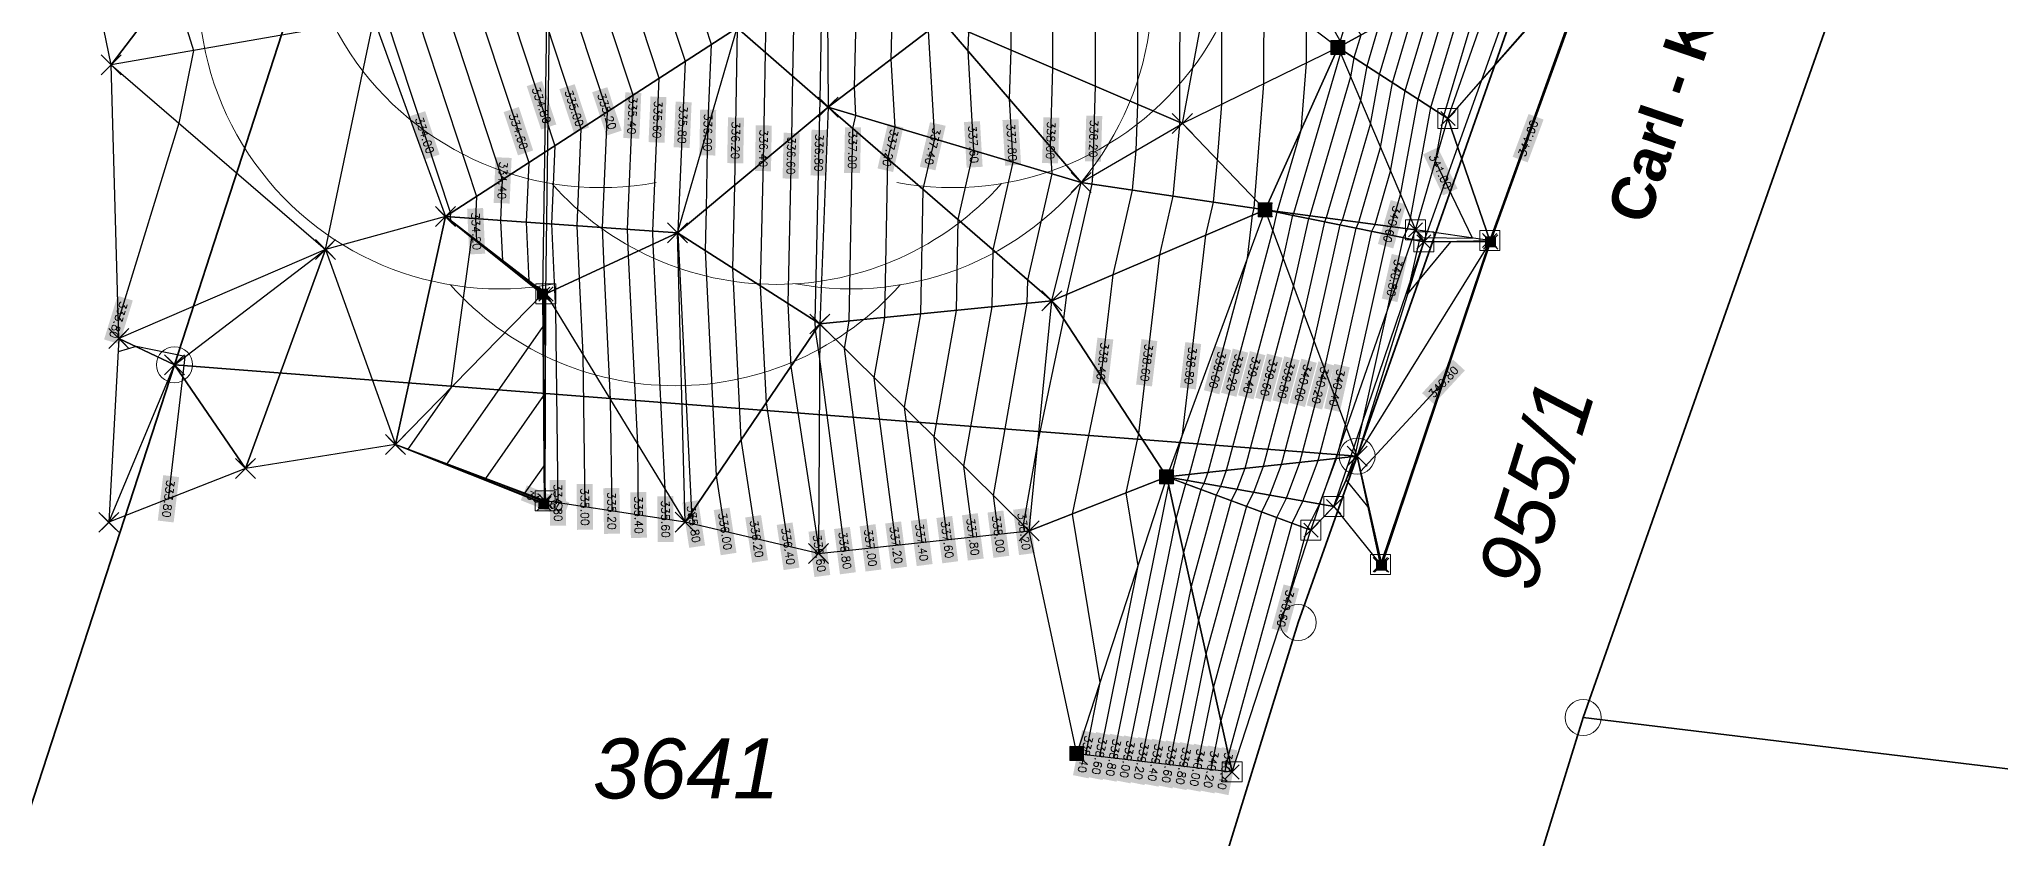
# Model space of a CAD drawing. Header units: metres. Extents: x -3399952 to 118, y -5275341 to 159.
# Drawn here: x -1.49 to 47.53, y -7.66 to 12.33 of the extents above; entities that cross this region are included whole.
import ezdxf
from ezdxf.enums import TextEntityAlignment as Align

# ---------------------------------------------------------------- set-up
doc = ezdxf.new("R2010")
doc.units = ezdxf.units.M
doc.linetypes.add('1600.2028', pattern=[0])
doc.linetypes.add('AUSGEZOGEN', pattern=[0])
doc.layers.get('0').update_dxf_attribs({"color": 1, "linetype": 'CONTINUOUS'})
for name, color, linetype in [('$BRUCH', 7, 'CONTINUOUS'), ('$P_INF_FL', 7, 'AUSGEZOGEN'), ('$P_INF_H', 7, 'AUSGEZOGEN'), ('$P_INF_NR', 7, 'AUSGEZOGEN'), ('$P_INF_X', 7, 'AUSGEZOGEN'), ('$PKT_0', 7, 'CONTINUOUS'), ('DGM', 7, 'CONTINUOUS'), ('DGM_HOEHEN', 34, 'CONTINUOUS'), ('DGM_HOEHEN_Haupt', 24, 'CONTINUOUS'), ('DGM_HOEHEN_TEXT', 7, 'CONTINUOUS')]:
    doc.layers.add(name, color=color, linetype=linetype)
for name, color, linetype, lineweight in [('aussparen', 1, 'CONTINUOUS', 18), ('Böschung OK', 7, 'CONTINUOUS', 18), ('Böschung UK', 7, 'CONTINUOUS', 18), ('Flurstücke_Grenzpunkte', 255, 'CONTINUOUS', 0), ('Geländepunkt', 7, 'CONTINUOUS', 18), ('Lagebezeichnungen', 255, 'CONTINUOUS', 0), ('Laubbaum 25m', 7, 'CONTINUOUS', 18), ('Mauer OK', 7, 'CONTINUOUS', 18), ('Mauer UK', 7, 'CONTINUOUS', 18), ('Stellkante OK', 7, 'CONTINUOUS', 18), ('Stellkante UK', 7, 'CONTINUOUS', 18)]:
    doc.layers.add(name, color=color, linetype=linetype, lineweight=lineweight)
doc.styles.add('Flurstücksnummer - K 10 700', font='Arial Italic.ttf')
doc.styles.add('Flurstücksnummer_ Schrägstrich - K 10 700', font='Arial Italic.ttf')
doc.styles.add('Name - Bauwerken u. Einrichtungen - F 10', font='Arial Bold.ttf')
doc.styles.add('SIMPLEX', font='SIMPLEX')

# ---------------------------------------------------------------- blocks, each defined once
blk = doc.blocks.new('Grenzpunkt mit Abmarkung (Marke)')
at = {"color": 0, "lineweight": -2}
blk.add_circle((0, 0), 0.5, dxfattribs=at)
blk = doc.blocks.new('34')
at = {"color": 0, "lineweight": -2}
for p, q in [((-0.5, 0.5), (0.5, -0.5)), ((-0.5, -0.5), (0.5, 0.5))]:
    blk.add_line(p, q, dxfattribs=at)
blk = doc.blocks.new('71', base_point=(0.019231, 0))
at = {"color": 0, "lineweight": -2}
for p, q in [((-0.497863, 0.5), (-0.497863, -0.5)), ((-0.497863, 0.5), (0.497863, 0.5)), ((-0.480769, -0.5), (-0.480769, 0.5)), ((-0.459402, -0.5), (-0.459402, 0.5)), ((-0.438034, -0.5), (-0.438034, 0.5)), ((-0.42094, -0.5), (-0.42094, 0.5)), ((-0.399573, -0.5), (-0.399573, 0.5)), ((-0.378205, -0.5), (-0.378205, 0.5)), ((-0.361111, -0.5), (-0.361111, 0.5)), ((-0.339744, -0.5), (-0.339744, 0.5)), ((-0.318376, -0.5), (-0.318376, 0.5)), ((-0.301282, -0.5), (-0.301282, 0.5)), ((-0.279915, -0.5), (-0.279915, 0.5)), ((-0.258547, -0.5), (-0.258547, 0.5)), ((-0.241453, -0.5), (-0.241453, 0.5)), ((-0.220085, -0.5), (-0.220085, 0.5)), ((-0.198718, -0.5), (-0.198718, 0.5)), ((-0.181624, -0.5), (-0.181624, 0.5)), ((-0.160256, -0.5), (-0.160256, 0.5)), ((-0.138889, -0.5), (-0.138889, 0.5)), ((-0.121795, -0.5), (-0.121795, 0.5)), ((-0.100428, -0.5), (-0.100428, 0.5)), ((-0.07906, -0.5), (-0.07906, 0.5)), ((-0.061966, -0.5), (-0.061966, 0.5)), ((-0.040599, -0.5), (-0.040599, 0.5)), ((-0.019231, -0.5), (-0.019231, 0.5)), ((-0.002137, -0.5), (-0.002137, 0.5)), ((0.019231, -0.5), (0.019231, 0.5)), ((0.040599, -0.5), (0.040599, 0.5)), ((0.057693, -0.5), (0.057693, 0.5)), ((0.07906, -0.5), (0.07906, 0.5)), ((0.100428, -0.5), (0.100428, 0.5)), ((0.117522, -0.5), (0.117522, 0.5)), ((0.138889, -0.5), (0.138889, 0.5)), ((0.160256, -0.5), (0.160256, 0.5)), ((0.177351, -0.5), (0.177351, 0.5)), ((0.198718, -0.5), (0.198718, 0.5)), ((0.220085, -0.5), (0.220085, 0.5)), ((0.237179, -0.5), (0.237179, 0.5)), ((0.258547, -0.5), (0.258547, 0.5)), ((0.279915, -0.5), (0.279915, 0.5)), ((0.297009, -0.5), (0.297009, 0.5)), ((0.318376, -0.5), (0.318376, 0.5)), ((0.339744, -0.5), (0.339744, 0.5)), ((0.356838, -0.5), (0.356838, 0.5)), ((0.378205, -0.5), (0.378205, 0.5)), ((0.399573, -0.5), (0.399573, 0.5)), ((0.416666, -0.5), (0.416666, 0.5)), ((0.438034, -0.5), (0.438034, 0.5)), ((0.459402, -0.5), (0.459402, 0.5)), ((0.476495, -0.5), (0.476495, 0.5)), ((0.497863, 0.5), (0.497863, -0.5)), ((0.497863, -0.5), (-0.497863, -0.5))]:
    blk.add_line(p, q, dxfattribs=at)
blk = doc.blocks.new('139', base_point=(0, -0.001756))
at = {"color": 0, "lineweight": -2}
for centre, radius, start, end in [((0, 0.198947), 0.301054, 23.556964, 156.444075), ((-0.175614, 0.098595), 0.301054, 99.378072, 213.597998), ((0.175614, 0.098595), 0.301054, 340.504019, 100.603046), ((-0.175615, -0.102107), 0.301054, 146.376033, 280.600999), ((0.175615, -0.102107), 0.301054, 259.398891, 33.623991), ((0, -0.001756), 0.025088, 90.001142, 179.997716), ((0, -0.001756), 0.025088, 0.002284, 89.998858), ((0, -0.001756), 0.025088, 180.001142, 269.998858), ((0, -0.001756), 0.025088, 270.001142, 359.998858), ((0, -0.198946), 0.301054, 221.698008, 318.301992)]:
    blk.add_arc(centre, radius, start, end, dxfattribs=at)
blk = doc.blocks.new('146')
at = {"color": 0, "lineweight": -2}
for p, q in [((-0.5, -0.5), (-0.5, 0.5)), ((-0.5, 0.5), (0.5, 0.5)), ((0.5, 0.5), (0.5, -0.5)), ((0.5, -0.5), (-0.5, -0.5))]:
    blk.add_line(p, q, dxfattribs=at)
blk = doc.blocks.new('147', base_point=(0.019231, 0))
at = {"color": 0, "lineweight": -2}
for p, q in [((-0.497863, -0.5), (-0.497863, 0.5)), ((-0.497863, 0.5), (0.497863, 0.5)), ((-0.480769, -0.5), (-0.480769, 0.5)), ((-0.459402, -0.5), (-0.459402, 0.5)), ((-0.438034, -0.5), (-0.438034, 0.5)), ((-0.42094, -0.5), (-0.42094, 0.5)), ((-0.399573, -0.5), (-0.399573, 0.5)), ((-0.378205, -0.5), (-0.378205, 0.5)), ((-0.361111, -0.5), (-0.361111, 0.5)), ((-0.339744, -0.5), (-0.339744, 0.5)), ((-0.318376, -0.5), (-0.318376, 0.5)), ((-0.301282, -0.5), (-0.301282, 0.5)), ((-0.279915, -0.5), (-0.279915, 0.5)), ((-0.258547, -0.5), (-0.258547, 0.5)), ((-0.241453, -0.5), (-0.241453, 0.5)), ((-0.220085, -0.5), (-0.220085, 0.5)), ((-0.198718, -0.5), (-0.198718, 0.5)), ((-0.181624, -0.5), (-0.181624, 0.5)), ((-0.160256, -0.5), (-0.160256, 0.5)), ((-0.138889, -0.5), (-0.138889, 0.5)), ((-0.121795, -0.5), (-0.121795, 0.5)), ((-0.100428, -0.5), (-0.100428, 0.5)), ((-0.07906, -0.5), (-0.07906, 0.5)), ((-0.061966, -0.5), (-0.061966, 0.5)), ((-0.040599, -0.5), (-0.040599, 0.5)), ((-0.019231, -0.5), (-0.019231, 0.5)), ((-0.002137, -0.5), (-0.002137, 0.5)), ((0.019231, -0.5), (0.019231, 0.5)), ((0.040599, -0.5), (0.040599, 0.5)), ((0.057693, -0.5), (0.057693, 0.5)), ((0.07906, -0.5), (0.07906, 0.5)), ((0.100428, -0.5), (0.100428, 0.5)), ((0.117522, -0.5), (0.117522, 0.5)), ((0.138889, -0.5), (0.138889, 0.5)), ((0.160256, -0.5), (0.160256, 0.5)), ((0.177351, -0.5), (0.177351, 0.5)), ((0.198718, -0.5), (0.198718, 0.5)), ((0.220085, -0.5), (0.220085, 0.5)), ((0.237179, -0.5), (0.237179, 0.5)), ((0.258547, -0.5), (0.258547, 0.5)), ((0.279915, -0.5), (0.279915, 0.5)), ((0.297009, -0.5), (0.297009, 0.5)), ((0.318376, -0.5), (0.318376, 0.5)), ((0.339744, -0.5), (0.339744, 0.5)), ((0.356838, -0.5), (0.356838, 0.5)), ((0.378205, -0.5), (0.378205, 0.5)), ((0.399573, -0.5), (0.399573, 0.5)), ((0.416666, -0.5), (0.416666, 0.5)), ((0.438034, -0.5), (0.438034, 0.5)), ((0.459402, -0.5), (0.459402, 0.5)), ((0.476495, -0.5), (0.476495, 0.5)), ((0.497863, 0.5), (0.497863, -0.5)), ((0.497863, -0.5), (-0.497863, -0.5))]:
    blk.add_line(p, q, dxfattribs=at)
blk = doc.blocks.new('70')
at = {"color": 0, "lineweight": -2}
for p, q in [((-0.5, -0.5), (-0.5, 0.5)), ((-0.5, 0.5), (0.5, 0.5)), ((0.5, 0.5), (0.5, -0.5)), ((0.5, -0.5), (-0.5, -0.5))]:
    blk.add_line(p, q, dxfattribs=at)
blk = doc.blocks.new('PKT_0')
for p, q in [((-0.354, -0.354), (0.354, 0.354)), ((0.354, -0.354), (-0.354, 0.354))]:
    blk.add_line(p, q)
at = {"layer": '$P_INF_FL'}
blk.add_attdef('CODE', text='', height=0.8, dxfattribs=at).set_placement((0, 1.7), align=Align.CENTER)
at = {"layer": '$P_INF_H'}
blk.add_attdef('H', text='', height=0.8, dxfattribs=at).set_placement((0, -1.4), align=Align.CENTER)
at = {"layer": '$P_INF_NR'}
blk.add_attdef('NR', text='', height=0.8, dxfattribs=at).set_placement((0, 0.7), align=Align.CENTER)
at = {"layer": '$P_INF_X'}
blk.add_attdef('X', text='', height=0.8, dxfattribs=at).set_placement((-0.9, -0.4), align=Align.RIGHT)
blk.add_attdef('Y', (0.7, -0.4), '', height=0.8, dxfattribs=at)

msp = doc.modelspace()

# ---------------------------------------------------------------- linework, layer by layer
at = {"layer": '$BRUCH', "linetype": 'ByBlock', "elevation": -333.749}
msp.add_lwpolyline([(11.126, 0.715), (11.156, 0.786), (11.173, 5.961), (11.337, 18.541), (11.274, 18.559), (11.09, 5.955)], close=True, dxfattribs=at)
at = {"layer": 'DGM', "color": 0, "linetype": 'ByBlock'}
for points in [[(-0.711, 16.647, -0.08), (4.264, 16.895, 0.137), (0.307, 11.691, -0.004)], [(4.264, 16.895, 0.137), (6.87, 12.83, 0.171), (0.307, 11.691, -0.004)], [(18.191, 15.253, 3.076), (18.226, 10.636, 3.109), (15.953, 12.616, 2.448)], [(18.191, 15.253, 3.076), (18.226, 10.636, 3.109), (21.068, 12.798, 3.725)], [(27.078, 10.226, 4.864), (27.876, 14.491, 5.014), (21.068, 12.798, 3.725)], [(27.078, 10.226, 4.864), (27.876, 14.491, 5.014), (30.969, 12.121, 5.603)], [(27.876, 14.491, 5.014), (30.969, 12.121, 5.603), (35.137, 14.418, 7.426)], [(30.969, 12.121, 5.603), (33.717, 10.351, 7.316), (35.137, 14.418, 7.426)], [(6.87, 12.83, 0.171), (0.307, 11.691, -0.004), (5.667, 7.071, 0.17)], [(6.87, 12.83, 0.171), (8.661, 7.896, 0.212), (5.667, 7.071, 0.17)], [(15.953, 12.616, 2.448), (6.87, 12.83, 0.171), (8.661, 7.896, 0.212)], [(18.226, 10.636, 3.109), (24.549, 8.747, 4.399), (21.068, 12.798, 3.725)], [(24.549, 8.747, 4.399), (27.078, 10.226, 4.864), (21.068, 12.798, 3.725)], [(14.464, 7.49, 2.048), (15.953, 12.616, 2.448), (8.661, 7.896, 0.212)], [(18.226, 10.636, 3.109), (14.464, 7.49, 2.048), (15.953, 12.616, 2.448)], [(27.078, 10.226, 4.864), (29.151, 8.067, 5.306), (30.969, 12.121, 5.603)], [(29.151, 8.067, 5.306), (30.969, 12.121, 5.603), (32.905, 7.566, 7.147)], [(30.969, 12.121, 5.603), (32.905, 7.566, 7.147), (33.717, 10.351, 7.316)], [(0.307, 11.691, -0.004), (5.667, 7.071, 0.17), (0.503, 4.847, 0.055)], [(18.226, 10.636, 3.109), (18.017, 5.21, 3.085), (14.464, 7.49, 2.048)], [(18.226, 10.636, 3.109), (18.017, 5.21, 3.085), (23.813, 5.788, 4.388)], [(18.226, 10.636, 3.109), (23.813, 5.788, 4.388), (24.549, 8.747, 4.399)], [(34.759, 7.296, 7.282), (32.905, 7.566, 7.147), (33.717, 10.351, 7.316)], [(24.549, 8.747, 4.399), (27.078, 10.226, 4.864), (29.151, 8.067, 5.306)], [(23.813, 5.788, 4.388), (24.549, 8.747, 4.399), (29.151, 8.067, 5.306)], [(8.661, 7.896, 0.212), (5.667, 7.071, 0.17), (7.411, 2.194, 0.187)], [(11.09, 5.955, 0.357), (8.661, 7.896, 0.212), (7.411, 2.194, 0.187)], [(11.173, 5.961, 0.981), (14.464, 7.49, 2.048), (8.661, 7.896, 0.212)], [(11.09, 5.955, 0.357), (11.173, 5.961, 0.981), (8.661, 7.896, 0.212)], [(23.813, 5.788, 4.388), (29.151, 8.067, 5.306), (26.692, 1.386, 5.003)], [(31.444, 1.905, 7.076), (29.151, 8.067, 5.306), (26.692, 1.386, 5.003)], [(33.114, 7.267, 7.307), (31.444, 1.905, 7.076), (29.151, 8.067, 5.306)], [(33.114, 7.267, 7.307), (29.151, 8.067, 5.306), (32.905, 7.566, 7.147)], [(11.173, 5.961, 0.981), (14.649, 0.258, 1.996), (14.464, 7.49, 2.048)], [(18.017, 5.21, 3.085), (14.649, 0.258, 1.996), (14.464, 7.49, 2.048)], [(33.114, 7.267, 7.307), (34.759, 7.296, 7.282), (32.905, 7.566, 7.147)], [(5.667, 7.071, 0.17), (0.503, 4.847, 0.055), (1.89, 4.192, 0.042)], [(5.667, 7.071, 0.17), (3.667, 1.599, 0.117), (1.89, 4.192, 0.042)], [(5.667, 7.071, 0.17), (7.411, 2.194, 0.187), (3.667, 1.599, 0.117)], [(34.783, 7.262, 7.167), (33.114, 7.267, 7.307), (34.759, 7.296, 7.282)], [(11.09, 5.955, 0.357), (11.156, 0.786, 0.957), (7.411, 2.194, 0.187)], [(11.09, 5.955, 0.357), (11.156, 0.786, 0.957), (11.173, 5.961, 0.981)], [(11.156, 0.786, 0.957), (11.173, 5.961, 0.981), (14.649, 0.258, 1.996)], [(18.017, 5.21, 3.085), (23.248, 0.037, 4.491), (23.813, 5.788, 4.388)], [(23.248, 0.037, 4.491), (23.813, 5.788, 4.388), (26.692, 1.386, 5.003)], [(18.017, 5.21, 3.085), (17.988, -0.528, 2.845), (14.649, 0.258, 1.996)], [(18.017, 5.21, 3.085), (17.988, -0.528, 2.845), (23.248, 0.037, 4.491)], [(0.503, 4.847, 0.055), (0.25, 0.25), (1.89, 4.192, 0.042)], [(3.667, 1.599, 0.117), (0.25, 0.25), (1.89, 4.192, 0.042)], [(11.126, 0.715, 0.333), (11.156, 0.786, 0.957), (7.411, 2.194, 0.187)], [(30.861, 0.642, 7.023), (31.444, 1.905, 7.076), (26.692, 1.386, 5.003)], [(30.861, 0.642, 7.023), (32.027, -0.807, 7.022), (31.444, 1.905, 7.076)], [(32.06, -0.82, 6.899), (32.027, -0.807, 7.022), (31.444, 1.905, 7.076)], [(23.248, 0.037, 4.491), (26.692, 1.386, 5.003), (24.444, -5.528, 4.53)], [(26.692, 1.386, 5.003), (24.444, -5.528, 4.53), (28.321, -5.992, 6.749)], [(26.692, 1.386, 5.003), (28.321, -5.992, 6.749), (30.293, 0.056, 6.9)], [(30.861, 0.642, 7.023), (26.692, 1.386, 5.003), (30.293, 0.056, 6.9)]]:
    msp.add_3dface(points, dxfattribs=at)
at = {"layer": 'DGM_HOEHEN', "color": 44, "linetype": 'ByBlock'}
for points, elevation in [([(11.598, 40.111), (11.981, 39.056), (12.059, 36.488), (12.128, 31.961), (13.597, 28.293), (13.323, 27.064), (13.448, 26.607), (12.496, 22.912), (13.354, 21.323), (11.963, 19.392), (11.53, 18.622), (11.461, 18.444), (11.429, 17.824), (9.77, 14.097), (10.38, 12.748), (11.397, 9.667), (11.313, 7.711), (11.389, 6.062), (11.412, 5.568), (11.472, 0.738)], 1.051), ([(23.169, 39.855), (23.557, 36.43), (23.606, 34.989), (23.452, 33.442), (22.99, 30.33), (22.878, 29.531), (22.696, 24.715), (22.875, 24.077), (22.992, 19.968), (22.887, 19.035), (23.048, 17.785), (22.79, 13.226), (22.788, 12.062), (22.752, 10.839), (22.844, 9.257), (22.341, 7.065), (22.314, 5.638), (21.611, 1.655), (21.842, -0.114)], 4.051), ([(22.481, -0.046), (22.355, 0.92), (23.203, 5.727), (23.214, 6.307), (23.824, 8.964), (23.785, 9.637), (23.843, 11.611), (23.846, 13.489), (24.05, 17.101), (23.794, 19.097), (23.961, 20.587), (23.878, 23.517), (23.465, 24.988), (23.621, 29.118), (24.012, 31.916), (24.291, 33.79), (24.384, 34.722), (24.354, 35.59), (23.848, 40.054)], 4.251), ([(25.049, 39.968), (24.954, 36.485), (25.151, 34.75), (25.161, 34.455), (25.13, 34.139), (25.035, 33.501), (24.364, 28.706), (24.234, 25.262), (24.881, 22.957), (24.931, 21.206), (24.7, 19.16), (25.053, 16.416), (24.902, 13.752), (24.899, 11.159), (24.832, 8.913), (24.813, 8.708), (24.179, 5.944), (24.108, 5.337), (23.468, 2.27), (23.1, 0.184), (23.121, 0.023)], 4.451), ([(26.338, 39.833), (26.202, 34.833), (26.049, 34.177), (25.834, 33.491), (25.107, 28.293), (25.003, 25.535), (25.884, 22.397), (25.9, 21.825), (25.607, 19.222), (26.056, 15.732), (25.959, 14.014), (25.954, 10.707), (25.92, 9.549), (25.828, 8.558), (25.342, 6.441), (25.044, 3.905), (24.325, 0.458), (25.019, -3.759), (24.655, -5.553)], 4.651), ([(13.291, 39.612), (13.79, 38.236), (14.708, 34.189), (14.722, 33.259), (15.063, 32.408), (15.535, 28.275), (15.464, 27.489), (15.001, 23.311), (14.991, 22.929), (14.754, 22.574), (12.84, 19.172), (12.299, 17.784), (12.276, 17.34), (11.089, 14.673), (11.976, 12.71), (12.702, 10.512), (12.577, 7.622), (12.623, 6.635), (12.782, 3.32), (12.817, 0.535)], 1.451), ([(13.489, 0.433), (13.467, 2.196), (13.24, 6.921), (13.209, 7.578), (13.354, 10.934), (12.774, 12.691), (11.748, 14.961), (12.699, 17.099), (12.717, 17.454), (13.494, 19.447), (14.841, 21.841), (15.411, 22.693), (15.434, 23.608), (15.843, 27.296), (15.97, 28.709), (15.453, 33.239), (15.473, 33.857), (15.287, 34.846), (14.473, 38.436), (14.137, 39.362)], 1.651), ([(19.925, -0.32), (19.379, 3.863), (19.645, 5.372), (19.72, 9.34), (19.903, 10.136), (19.804, 11.837), (19.853, 13.835), (20.053, 17.408), (19.899, 18.84), (20.115, 19.813), (20.062, 22.536), (20.055, 25.308), (20.106, 27.243), (20.669, 30.595), (20.936, 32.396), (21.274, 35.789), (21.166, 38.949), (21.131, 39.255)], 3.451), ([(21.81, 39.455), (21.963, 38.109), (22.052, 35.522), (21.775, 32.745), (21.404, 30.249), (21.058, 28.186), (20.974, 24.949), (20.977, 23.417), (21.061, 19.147), (21.008, 18.908), (21.045, 18.557), (20.74, 13.078), (20.726, 12.539), (20.883, 9.843), (20.594, 8.582), (20.535, 5.461), (20.123, 3.127), (20.564, -0.252)], 3.651), ([(22.49, 39.655), (22.76, 37.269), (22.829, 35.255), (22.614, 33.093), (22.14, 29.903), (22.01, 29.13), (21.892, 24.59), (21.893, 24.298), (21.917, 23.066), (22.022, 19.348), (21.98, 18.973), (22.045, 18.469), (21.733, 12.964), (21.733, 12.514), (21.719, 12.041), (21.863, 9.55), (21.467, 7.823), (21.424, 5.549), (20.867, 2.391), (21.203, -0.183)], 3.851), ([(27.627, 39.698), (27.524, 35.894), (27.053, 33.887), (26.396, 31.785), (25.85, 27.881), (25.772, 25.809), (26.622, 22.783), (26.661, 22.019), (26.761, 21.484), (26.514, 19.285), (27.059, 15.048), (27.015, 14.277), (27.01, 10.256), (27.008, 10.185), (26.843, 8.408), (26.505, 6.937), (25.98, 2.474), (25.67, 0.986), (25.97, -0.835), (25.005, -5.595)], 4.851), ([(25.354, -5.637), (26.737, 1.184), (26.783, 1.353), (26.791, 1.369), (26.802, 1.398), (27.082, 2.445), (27.668, 7.434), (27.857, 8.259), (27.955, 9.313), (28.063, 10.706), (28.07, 14.342), (27.987, 14.49), (27.91, 15.538), (27.42, 19.347), (27.521, 20.237), (27.224, 21.811), (27.109, 24.058), (26.541, 26.082), (26.593, 27.468), (26.959, 30.08), (28.057, 33.597), (28.845, 36.955), (28.916, 39.563)], 5.051), ([(25.703, -5.679), (26.923, 0.338), (27.163, 1.213), (27.204, 1.295), (27.261, 1.448), (28.705, 6.855), (28.831, 7.931), (28.872, 8.109), (28.893, 8.336), (29.116, 11.219), (29.121, 13.537), (28.589, 14.484), (28.24, 19.247), (28.539, 19.567), (28.153, 19.666), (27.788, 21.603), (27.597, 25.334), (27.31, 26.356), (27.336, 27.056), (27.521, 28.375), (29.062, 33.307), (30.167, 38.017), (30.205, 39.428)], 5.251), ([(31.494, 39.293), (31.488, 39.078), (30.066, 33.018), (28.083, 26.669), (28.079, 26.643), (28.079, 26.63), (28.085, 26.609), (28.351, 21.395), (28.514, 20.528), (30.107, 20.121), (28.874, 18.803), (29.191, 14.478), (30.171, 12.733), (30.169, 11.732), (30.039, 10.047), (29.447, 8.028), (29.438, 8.009), (29.339, 7.562), (27.719, 1.498), (27.617, 1.221), (27.543, 1.072), (27.11, -0.507), (26.053, -5.721)], 5.451), ([(14.162, 0.331), (14.153, 1.073), (13.857, 7.208), (13.842, 7.534), (14.006, 11.356), (13.572, 12.672), (12.407, 15.249), (13.122, 16.857), (13.136, 17.124), (14.149, 19.722), (14.929, 21.108), (15.831, 22.458), (15.868, 23.905), (16.222, 27.102), (16.406, 29.144), (15.969, 32.967), (16.017, 34.435), (15.575, 36.789), (15.156, 38.636), (14.983, 39.113)], 1.851), ([(14.865, 0.207), (14.819, 0.508), (14.475, 7.483), (14.475, 7.499), (14.475, 7.529), (14.658, 11.778), (14.37, 12.654), (13.066, 15.537), (13.546, 16.615), (13.555, 16.794), (14.804, 19.997), (15.016, 20.375), (16.251, 22.222), (16.301, 24.202), (16.601, 26.909), (16.842, 29.578), (16.486, 32.694), (16.562, 35.014), (15.863, 38.731), (15.839, 38.836), (15.829, 38.863)], 2.051), ([(15.652, 0.022), (15.438, 1.417), (15.16, 7.044), (15.184, 8.092), (15.22, 10.092), (15.311, 12.201), (15.167, 12.635), (13.725, 15.825), (13.969, 16.373), (13.974, 16.464), (14.808, 18.603), (15.44, 18.569), (15.348, 19.872), (15.486, 20.214), (16.671, 21.986), (16.735, 24.499), (16.98, 26.715), (17.277, 30.013), (17.002, 32.421), (17.106, 35.592), (16.611, 38.227), (16.595, 38.897)], 2.251), ([(16.438, -0.164), (16.056, 2.327), (15.845, 6.604), (15.893, 8.685), (15.964, 12.607), (15.964, 12.629), (15.49, 13.668), (14.385, 16.113), (14.393, 16.131), (14.393, 16.134), (14.421, 16.207), (14.547, 16.2), (16.081, 16.767), (15.992, 17.141), (15.825, 19.507), (16.186, 20.396), (17.091, 21.75), (17.168, 24.797), (17.36, 26.522), (17.713, 30.447), (17.518, 32.148), (17.65, 36.171), (17.388, 37.566), (17.355, 38.95)], 2.451), ([(18.115, 39.002), (18.165, 36.905), (18.194, 36.75), (18.035, 31.875), (18.148, 30.882), (17.739, 26.328), (17.602, 25.094), (17.511, 21.514), (16.885, 20.578), (16.303, 19.142), (16.398, 17.792), (16.756, 16.282), (15.589, 15.851), (16.677, 13.469), (16.651, 12.008), (16.602, 9.278), (16.53, 6.164), (16.675, 3.236), (17.225, -0.349)], 2.651), ([(18.875, 39.055), (18.914, 37.402), (18.942, 36.589), (18.603, 33.178), (18.551, 31.603), (18.584, 31.316), (18.118, 26.135), (18.035, 25.391), (17.931, 21.278), (17.584, 20.76), (16.78, 18.777), (16.804, 18.442), (17.432, 15.798), (16.814, 15.57), (17.39, 14.308), (17.339, 11.409), (17.311, 9.871), (17.215, 5.724), (17.293, 4.146), (17.989, -0.385), (18.007, -0.526)], 2.851), ([(18.646, -0.458), (18.013, 4.397), (17.912, 5.055), (17.9, 5.284), (18.021, 10.464), (18.027, 10.81), (18.102, 15.148), (18.038, 15.288), (18.107, 15.313), (17.994, 15.788), (17.681, 18.702), (18.052, 20.371), (18.284, 20.942), (18.351, 21.042), (18.469, 25.688), (18.497, 25.941), (18.724, 28.463), (19.198, 31.286), (19.259, 31.699), (19.72, 36.322), (19.66, 38.066), (19.635, 39.107)], 3.051), ([(19.285, -0.389), (18.635, 4.599), (18.755, 5.283), (18.847, 10.098), (18.922, 10.428), (18.881, 11.135), (18.967, 14.591), (19.06, 16.258), (18.79, 18.771), (19.17, 20.479), (19.147, 21.655), (19.137, 25.667), (19.154, 26.299), (19.933, 30.941), (20.098, 32.048), (20.497, 36.055), (20.405, 38.729), (20.395, 39.159)], 3.251), ([(32.614, 39.118), (31.377, 33.83), (31.13, 33.032), (31.131, 32.437), (30.676, 27.573), (30.506, 27.006), (30.11, 25.171), (29.418, 21.252), (31.675, 20.675), (29.508, 18.359), (29.793, 14.472), (31.079, 12.182), (31.046, 12.072), (31.029, 11.98), (29.855, 7.973), (29.834, 7.929), (29.598, 6.866), (28.177, 1.548), (28.029, 1.148), (27.922, 0.932), (27.296, -1.352), (26.402, -5.762)], 5.651), ([(10.648, 38.7), (10.788, 34.115), (10.83, 31.313), (11.74, 29.042), (11.101, 26.173), (11.391, 25.109), (10.788, 22.767), (12.314, 19.941), (11.311, 18.549), (11.315, 18.178), (10.376, 18.345), (10.487, 16.9), (9.111, 13.809), (9.582, 12.766), (10.745, 9.245), (10.68, 7.755), (10.748, 6.288), (11.155, 5.96), (11.145, 1.699), (10.641, 0.98), (11.151, 0.774)], 0.851), ([(11.142, 0.751), (9.668, 1.345), (11.122, 3.422), (11.129, 5.958), (10.095, 6.792), (10.048, 7.799), (10.092, 8.823), (8.785, 12.785), (8.452, 13.521), (9.423, 15.703), (9.175, 18.932), (11.274, 18.559), (11.274, 18.559), (9.081, 22.622), (9.335, 23.61), (8.878, 25.283), (9.883, 29.79), (9.533, 30.664), (9.517, 31.742), (9.463, 33.505)], 0.651), ([(6.662, 24.391), (6.697, 24.32), (7.632, 21.847), (8.881, 19.358), (7.975, 19.519), (8.359, 14.506), (7.793, 13.233), (7.987, 12.804), (9.44, 8.401), (9.416, 7.844), (9.441, 7.295), (11.102, 5.956), (11.1, 5.145), (8.695, 1.711), (11.132, 0.728)], 0.451), ([(4.853, 23.433), (6.493, 20.016), (6.233, 19.055), (6.99, 17.289), (7.295, 13.309), (7.134, 12.945), (7.189, 12.823), (8.788, 7.979), (8.784, 7.888), (8.788, 7.798), (9.314, 7.374), (8.796, 3.61), (7.722, 2.077), (9.039, 1.545)], 0.251), ([(3.044, 22.475), (4.121, 20.23), (3.405, 17.582), (2.292, 16.797), (1.85, 13.721), (2.369, 12.049), (2.001, 10.231), (0.49, 5.311)], 0.051), ([(35.72, 9.857), (34.765, 7.287), (33.781, 7.265), (32.709, 5.967), (33.003, 7.29), (33.041, 7.372), (34.333, 7.358), (33.405, 9.28), (33.613, 10.418), (34.737, 14.198)], 7.251), ([(27.8, -5.93), (28.043, -4.733), (29.441, 0.371), (29.68, 0.853), (30.011, 1.748), (30.634, 4.081), (31.419, 7.61), (31.486, 7.756), (32.032, 9.62), (32.33, 11.245), (32.908, 13.19)], 6.451), ([(31.993, 12.686), (31.688, 11.658), (31.531, 10.8), (30.67, 7.865), (30.627, 7.769), (30.116, 5.473), (29.094, 1.648), (28.855, 1), (28.682, 0.652), (27.669, -3.043), (27.101, -5.846)], 6.051), ([(1.739, 0.838), (2.103, 3.881), (2.156, 4.394), (0.93, 4.646), (0.485, 4.513)], 0.051)]:
    msp.add_lwpolyline(points, dxfattribs=dict(at, elevation=elevation))
at = {"layer": 'DGM_HOEHEN_Haupt', "color": 44, "linetype": 'ByBlock'}
for points, elevation in [([(12.444, 39.862), (13.106, 38.036), (13.359, 36.922), (13.425, 32.61), (15.005, 28.667), (15.099, 27.84), (15.085, 27.683), (14.85, 25.566), (14.204, 23.057), (14.395, 22.704), (14.086, 22.276), (12.185, 18.897), (11.88, 18.114), (11.852, 17.582), (10.429, 14.385), (11.178, 12.729), (12.049, 10.09), (11.945, 7.666), (12.006, 6.348), (12.097, 4.444), (12.145, 0.636)], 1.251), ([(27.451, -5.888), (27.856, -3.888), (29.061, 0.511), (29.268, 0.927), (29.553, 1.698), (30.375, 4.777), (31.023, 7.689), (31.078, 7.81), (31.781, 10.21), (32.009, 11.452), (32.451, 12.938)], 6.251)]:
    msp.add_lwpolyline(points, dxfattribs=dict(at, elevation=elevation))
at = {"layer": 'Flurstücke_Grenzpunkte', "color": 7, "linetype": '1600.2028', "lineweight": 35}
for p, q in [((1.89, 4.192, 0.042), (7.834, 22.516, 0.505)), ((-11.135, -35.908, -333.749), (1.89, 4.192, 0.042)), ((31.444, 1.905, 7.076), (1.89, 4.192, 0.042)), ((29.973, -2.256, -333.749), (31.444, 1.905, 7.076)), ((22.02, -28.024, -333.749), (29.973, -2.256, -333.749)), ((37.096, -4.629, -333.749), (34.375, -13.431, -333.749)), ((37.096, -4.629, -333.749), (78.254, -9.618, -333.749))]:
    msp.add_line(p, q, dxfattribs=at)

# ---------------------------------------------------------------- block references
at = {"layer": '$PKT_0', "linetype": 'ByBlock', "xscale": 0.5, "yscale": 0.5, "zscale": 0.5}
for p in [(30.969, 12.121, 5.603), (0.307, 11.691, -0.004), (18.226, 10.636, 3.109), (27.078, 10.226, 4.864), (33.717, 10.351, 7.316), (24.549, 8.747, 4.399), (8.661, 7.896, 0.212), (29.151, 8.067, 5.306), (14.464, 7.49, 2.048), (32.905, 7.566, 7.147), (33.114, 7.267, 7.307), (34.759, 7.296, 7.282), (34.783, 7.262, 7.167), (5.667, 7.071, 0.17), (11.09, 5.955, 0.357), (11.173, 5.961, 0.981), (23.813, 5.788, 4.388), (0.503, 4.847, 0.055), (18.017, 5.21, 3.085), (1.89, 4.192, 0.042), (7.411, 2.194, 0.187), (31.444, 1.905, 7.076), (3.667, 1.599, 0.117), (26.692, 1.386, 5.003), (11.126, 0.715, 0.333), (11.156, 0.786, 0.957), (30.861, 0.642, 7.023), (0.25, 0.25), (14.649, 0.258, 1.996), (23.248, 0.037, 4.491), (30.293, 0.056, 6.9), (17.988, -0.528, 2.845), (32.027, -0.807, 7.022), (32.06, -0.82, 6.899), (24.444, -5.528, 4.53), (28.321, -5.992, 6.749)]:
    msp.add_blockref('PKT_0', p, dxfattribs=at)
at = {"layer": 'Böschung OK', "color": 53, "lineweight": 18, "true_color": 0xdbc03c, "xscale": 0.5, "yscale": 0.5, "zscale": 0.5}
for p in [(33.717, 10.351, 7.316), (32.905, 7.566, 7.147), (30.293, 0.056, 6.9), (28.321, -5.992, 6.749)]:
    msp.add_blockref('70', p, dxfattribs=at)
at = {"layer": 'Böschung UK', "color": 53, "lineweight": 18, "true_color": 0xdbc03c, "xscale": 0.35, "yscale": 0.35, "zscale": 0.35}
for p in [(30.969, 12.121, 5.603), (29.151, 8.067, 5.306), (26.692, 1.386, 5.003), (24.444, -5.528, 4.53)]:
    msp.add_blockref('71', p, dxfattribs=at)
at = {"layer": 'Flurstücke_Grenzpunkte', "color": 1, "lineweight": 18, "xscale": 0.9, "yscale": 0.9, "zscale": 0.9}
for p in [(1.89, 4.192, 0.042), (31.444, 1.905, 7.076)]:
    msp.add_blockref('Grenzpunkt mit Abmarkung (Marke)', p, dxfattribs=at)
at = {"layer": 'Flurstücke_Grenzpunkte', "color": 7, "lineweight": 18, "xscale": 0.9, "yscale": 0.9, "zscale": 0.9}
for p in [(29.973, -2.256, -333.749), (37.096, -4.629, -333.749)]:
    msp.add_blockref('Grenzpunkt mit Abmarkung (Marke)', p, dxfattribs=at)
at = {"layer": 'Geländepunkt', "color": 53, "lineweight": 18, "true_color": 0xdbc03c, "xscale": 0.5, "yscale": 0.5, "zscale": 0.5}
for p in [(0.307, 11.691, -0.004), (18.226, 10.636, 3.109), (27.078, 10.226, 4.864), (24.549, 8.747, 4.399), (8.661, 7.896, 0.212), (14.464, 7.49, 2.048), (5.667, 7.071, 0.17), (23.813, 5.788, 4.388), (18.017, 5.21, 3.085), (0.503, 4.847, 0.055), (1.89, 4.192, 0.042), (7.411, 2.194, 0.187), (31.444, 1.905, 7.076), (3.667, 1.599, 0.117), (0.25, 0.25), (14.649, 0.258, 1.996), (23.248, 0.037, 4.491), (17.988, -0.528, 2.845)]:
    msp.add_blockref('34', p, dxfattribs=at)
at = {"layer": 'Laubbaum 25m', "color": 3, "lineweight": 18, "xscale": 25, "yscale": 25, "zscale": 25}
for p in [(16.938, 18.656, 2.917), (14.408, 16.123, 2.458)]:
    msp.add_blockref('139', p, dxfattribs=at)
at = {"layer": 'Mauer OK', "color": 94, "lineweight": 18, "xscale": 0.5, "yscale": 0.5, "zscale": 0.5}
for p in [(11.173, 5.961, 0.981), (11.156, 0.786, 0.957)]:
    msp.add_blockref('146', p, dxfattribs=at)
at = {"layer": 'Mauer UK', "color": 62, "lineweight": 18, "true_color": 0x99cc00, "xscale": 0.25, "yscale": 0.25, "zscale": 0.25}
for p in [(11.09, 5.955, 0.357), (11.126, 0.715, 0.333)]:
    msp.add_blockref('147', p, dxfattribs=at)
at = {"layer": 'Stellkante OK', "color": 6, "lineweight": 18, "xscale": 0.5, "yscale": 0.5, "zscale": 0.5}
for p in [(33.114, 7.267, 7.307), (34.759, 7.296, 7.282), (30.861, 0.642, 7.023), (32.027, -0.807, 7.022)]:
    msp.add_blockref('70', p, dxfattribs=at)
at = {"layer": 'Stellkante UK', "color": 6, "lineweight": 18, "xscale": 0.25, "yscale": 0.25, "zscale": 0.25}
for p in [(34.783, 7.262, 7.167), (32.06, -0.82, 6.899)]:
    msp.add_blockref('71', p, dxfattribs=at)

# ---------------------------------------------------------------- texts
at = {"layer": 'DGM_HOEHEN_TEXT', "color": 44, "linetype": 'ByBlock', "char_height": 0.2, "attachment_point": 5, "style": 'SIMPLEX', "bg_fill": 1, "box_fill_scale": 1.5, "bg_fill_color": 7, "bg_fill_true_color": 16777215, "bg_fill_transparency": 0}
for s, insert, rotation in [('334.80', (11.063, 10.68, 10001.052), 288.2649), ('335.00', (11.88, 10.603, 10001.252), 288.2649), ('335.20', (12.697, 10.526, 10001.452), 288.2649), ('335.40', (13.332, 10.424, 10001.652), 267.5354), ('335.60', (13.962, 10.321, 10001.852), 267.5354), ('334.00', (8.145, 9.927, 10000.252), 288.2649), ('334.60', (10.485, 10.031, 10000.852), 288.2649), ('335.80', (14.59, 10.192, 10002.052), 267.5354), ('336.00', (15.218, 9.998, 10002.252), 268.9728), ('336.20', (15.913, 9.801, 10002.452), 268.9728), ('337.80', (22.815, 9.751, 10004.052), 273.3231), ('338.00', (23.79, 9.802, 10004.252), 268.2959), ('338.20', (24.86, 9.846, 10004.452), 268.2959), ('341.00', (35.72, 9.857, 10007.252), 69.6153), ('336.40', (16.608, 9.605, 10002.652), 268.9728), ('336.60', (17.301, 9.417, 10002.852), 268.6717), ('336.80', (17.998, 9.492, 10003.052), 268.6717), ('337.00', (18.836, 9.557, 10003.252), 268.9155), ('337.20', (19.783, 9.613, 10003.452), 257.0829), ('337.40', (20.84, 9.655, 10003.652), 257.0829), ('337.60', (21.854, 9.701, 10003.852), 273.3231), ('334.40', (10.091, 8.801, 10000.652), 267.5354), ('341.00', (33.527, 9.026, 10007.252), 295.7752), ('334.20', (9.43, 7.53, 10000.452), 272.6357), ('340.60', (32.318, 7.705, 10006.852), 253.6592), ('340.80', (32.382, 6.36, 10007.052), 257.4694), ('333.80', (0.49, 5.311, 10000.052), 252.9263), ('338.40', (25.088, 4.277, 10004.652), 263.2927), ('338.60', (26.188, 4.24, 10004.852), 263.2927), ('338.80', (27.284, 4.166, 10005.052), 263.2927), ('339.00', (27.957, 4.056, 10005.252), 255.0421), ('339.20', (28.385, 3.992, 10005.452), 255.0421), ('339.40', (28.813, 3.929, 10005.652), 255.0421), ('339.60', (29.241, 3.865, 10005.852), 255.0421), ('339.80', (29.67, 3.802, 10006.052), 255.0421), ('340.00', (30.098, 3.738, 10006.252), 255.0421), ('340.20', (30.526, 3.675, 10006.452), 255.0421), ('340.40', (30.944, 3.613, 10006.652), 257.4694), ('333.80', (1.739, 0.838, 10000.052), 263.1807), ('334.60', (11.151, 0.774, 10000.852), 338.0335), ('334.80', (11.472, 0.738, 10001.052), 270.7119), ('335.00', (12.145, 0.636, 10001.252), 270.7119), ('335.20', (12.817, 0.535, 10001.452), 270.7119), ('335.40', (13.489, 0.433, 10001.652), 270.7119), ('335.60', (14.162, 0.331, 10001.852), 270.7119), ('335.80', (14.865, 0.207, 10002.052), 278.724), ('336.00', (15.652, 0.022, 10002.252), 278.724), ('338.00', (22.481, -0.046, 10004.252), 277.433), ('338.20', (23.121, 0.023, 10004.452), 277.433), ('336.20', (16.438, -0.164, 10002.452), 278.724), ('336.40', (17.225, -0.349, 10002.652), 278.724), ('336.60', (18.007, -0.526, 10002.852), 277.433), ('336.80', (18.646, -0.458, 10003.052), 277.433), ('337.00', (19.285, -0.389, 10003.252), 277.433), ('337.20', (19.925, -0.32, 10003.452), 277.433), ('337.40', (20.564, -0.252, 10003.652), 277.433), ('337.60', (21.203, -0.183, 10003.852), 277.433), ('337.80', (21.842, -0.114, 10004.052), 277.433), ('340.60', (29.653, -1.907, 10006.852), 254.6778), ('338.40', (24.655, -5.553, 10004.652), 258.5395), ('338.60', (25.005, -5.595, 10004.852), 258.5395), ('338.80', (25.354, -5.637, 10005.052), 258.5395), ('339.00', (25.703, -5.679, 10005.252), 258.5395), ('339.20', (26.053, -5.721, 10005.452), 258.5395), ('339.40', (26.402, -5.762, 10005.652), 258.5395), ('339.60', (26.752, -5.804, 10005.852), 258.5395), ('339.80', (27.101, -5.846, 10006.052), 258.5395), ('340.00', (27.451, -5.888, 10006.252), 258.5395), ('340.20', (27.8, -5.93, 10006.452), 258.5395), ('340.40', (28.149, -5.972, 10006.652), 258.5395)]:
    msp.add_mtext(s, dxfattribs=dict(at, insert=insert, rotation=rotation))
at = {"layer": 'Flurstücke_Grenzpunkte', "color": 7, "lineweight": 18, "char_height": 1.5, "attachment_point": 5, "line_spacing_factor": 0.69, "bg_fill": 2}
for s, insert, rotation, style in [('955/1', (35.921, 1.186, -333.749), 72.8333, 'Flurstücksnummer_ Schrägstrich - K 10 700'), ('3641', (14.679, -5.916, -333.749), 0.0091, 'Flurstücksnummer - K 10 700')]:
    msp.add_mtext(s, dxfattribs=dict(at, insert=insert, rotation=rotation, style=style))
at = {"layer": 'Lagebezeichnungen', "color": 7, "lineweight": 18, "insert": (40.445, 13.918, -333.749), "char_height": 1.08, "attachment_point": 5, "rotation": 71.0869, "line_spacing_factor": 0.69, "style": 'Name - Bauwerken u. Einrichtungen - F 10', "bg_fill": 2}
msp.add_mtext('Carl - Keller - Weg', dxfattribs=at)

# ---------------------------------------------------------------- next in the draw order: linework, layer by layer
at = {"layer": '$BRUCH', "linetype": 'ByBlock', "elevation": -333.749}
msp.add_lwpolyline([(32.06, -0.82), (34.783, 7.262), (37.406, 14.523), (39.904, 21.317), (43.452, 30.839), (45.759, 36.753), (45.727, 36.76), (43.443, 30.854), (39.857, 21.342), (37.361, 14.53), (34.759, 7.296), (32.027, -0.807)], close=True, dxfattribs=at)
for points in [[(30.861, 0.642), (33.114, 7.267), (36.403, 16.468), (38.123, 21.232), (40.999, 28.752), (43.64, 35.718)], [(28.321, -5.992), (30.293, 0.056), (32.905, 7.566), (33.717, 10.351), (35.137, 14.418), (36.482, 18.253), (38.389, 23.346), (40.857, 30.295), (41.896, 33.831)], [(39.187, 33.353), (37.837, 28.635), (37.03, 25.112), (33.824, 21.434), (30.969, 12.121), (29.151, 8.067), (26.692, 1.386), (24.444, -5.528)]]:
    msp.add_lwpolyline(points, dxfattribs=at)
at = {"layer": 'aussparen', "linetype": 'ByBlock', "elevation": 6.749}
msp.add_lwpolyline([(37.406, 14.523), (34.783, 7.262), (32.06, -0.82), (32.027, -0.807), (30.861, 0.642), (30.293, 0.056), (28.321, -5.992), (24.444, -5.528), (23.248, 0.037), (17.988, -0.528), (14.649, 0.258), (11.156, 0.786), (11.126, 0.715), (7.411, 2.194), (3.667, 1.599), (0.25, 0.25), (0.503, 4.847), (0.307, 11.691), (-0.711, 16.647)], dxfattribs=at)
at = {"layer": 'DGM', "color": 0, "linetype": 'ByBlock'}
for points in [[(37.361, 14.53, 7.526), (33.717, 10.351, 7.316), (35.137, 14.418, 7.426)], [(37.406, 14.523, 7.402), (37.361, 14.53, 7.526), (33.717, 10.351, 7.316)], [(37.406, 14.523, 7.402), (34.759, 7.296, 7.282), (33.717, 10.351, 7.316)], [(37.406, 14.523, 7.402), (34.783, 7.262, 7.167), (34.759, 7.296, 7.282)], [(34.783, 7.262, 7.167), (33.114, 7.267, 7.307), (31.444, 1.905, 7.076)], [(34.783, 7.262, 7.167), (32.06, -0.82, 6.899), (31.444, 1.905, 7.076)]]:
    msp.add_3dface(points, dxfattribs=at)
at = {"layer": 'DGM_HOEHEN', "color": 44, "linetype": 'ByBlock'}
for points, elevation in [([(33.696, 38.935), (32.716, 34.745), (32.2, 33.074), (32.203, 31.83), (31.776, 27.275), (31.866, 26.691), (32.929, 23.055), (32.634, 21.385), (33.243, 21.229), (30.143, 17.915), (30.396, 14.466), (31.536, 12.434), (31.367, 11.865), (31.28, 11.39), (30.262, 7.919), (30.23, 7.849), (29.857, 6.17), (28.636, 1.598), (28.442, 1.074), (28.302, 0.792), (27.483, -2.197), (26.752, -5.804)], 5.851), ([(33.604, 3.764), (31.531, 1.52), (31.714, 0.649), (31.169, 1.309), (31.387, 1.898), (31.412, 1.992), (32.607, 7.37), (32.709, 7.593), (32.784, 7.85), (33.292, 10.625), (34.28, 13.946)], 7.051), ([(28.149, -5.972), (28.229, -5.578), (29.821, 0.231), (30.093, 0.779), (30.47, 1.798), (30.893, 3.384), (31.815, 7.53), (31.894, 7.701), (32.283, 9.03), (32.65, 11.038), (33.365, 13.442)], 6.651), ([(29.653, -1.907), (30.2, 0.091), (30.506, 0.706), (30.928, 1.848), (31.153, 2.688), (32.211, 7.45), (32.301, 7.647), (32.534, 8.44), (32.971, 10.832), (33.822, 13.694)], 6.851)]:
    msp.add_lwpolyline(points, dxfattribs=dict(at, elevation=elevation))
at = {"layer": 'Flurstücke_Grenzpunkte', "color": 7, "linetype": '1600.2028', "lineweight": 35}
for p, q in [((31.444, 1.905, 7.076), (38.918, 23.141, 7.736)), ((45.941, 20.519, -333.749), (37.096, -4.629, -333.749))]:
    msp.add_line(p, q, dxfattribs=at)

# ---------------------------------------------------------------- next in the draw order: texts
at = {"layer": 'DGM_HOEHEN_TEXT', "color": 44, "linetype": 'ByBlock', "insert": (33.604, 3.764, 10007.052), "char_height": 0.2, "attachment_point": 5, "rotation": 47.2639, "style": 'SIMPLEX', "bg_fill": 1, "box_fill_scale": 1.5, "bg_fill_color": 7, "bg_fill_true_color": 16777215, "bg_fill_transparency": 0}
msp.add_mtext('340.80', dxfattribs=at)

doc.saveas('drawing.dxf')
